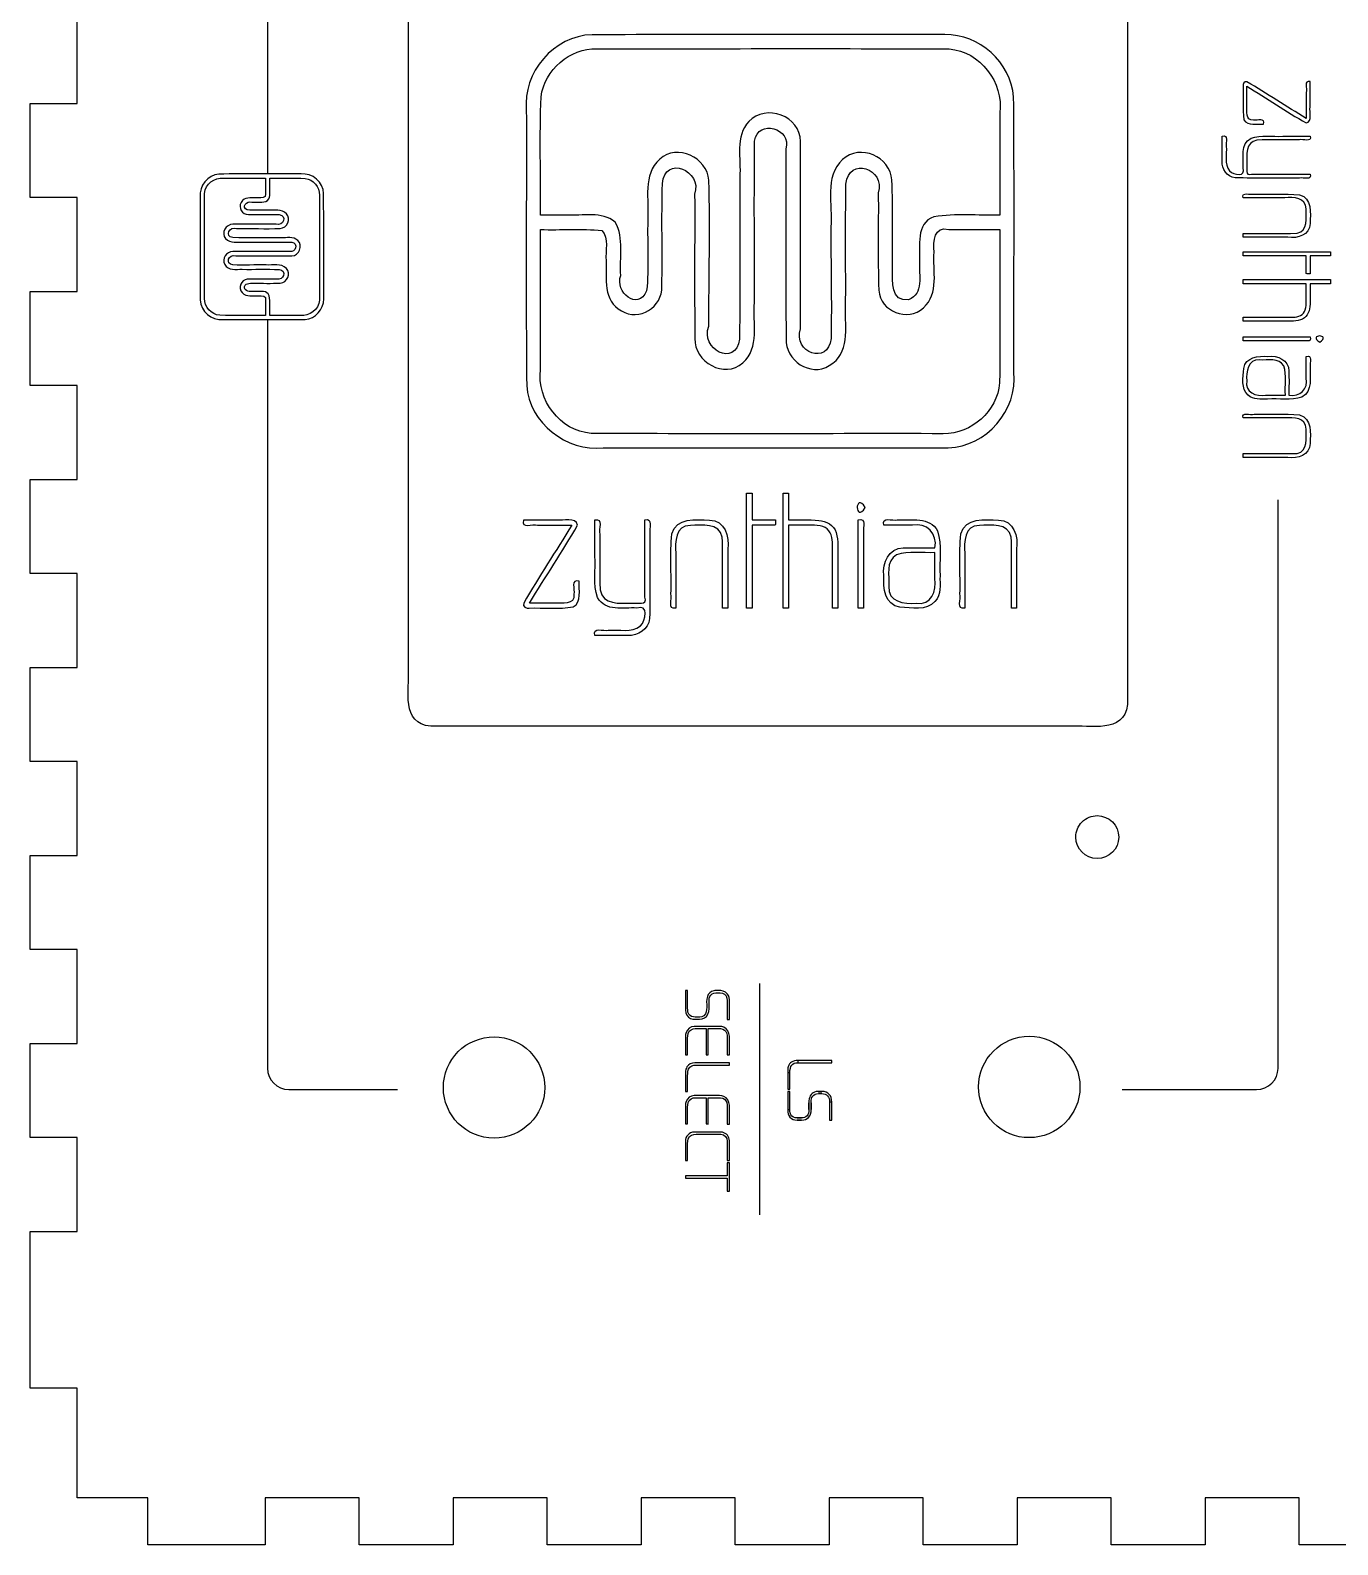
# Model space of a CAD drawing. Extents: x 0 to 215, y 0 to 166.
# Drawn here: x 59.8 to 143.3, y 0 to 96.7 of the extents above; entities that cross this region are included whole.
import ezdxf

# ---------------------------------------------------------------- set-up
doc = ezdxf.new("R2010")
doc.units = 0
doc.layers.add('Imprimir', color=7, linetype='CONTINUOUS')

msp = doc.modelspace()

# ---------------------------------------------------------------- linework, layer by layer
at = {"layer": 'Imprimir', "color": 7}
for points in [[(74.945488, 135.377714), (74.945488, 87.544951)], [(74.945404, 78.248393), (74.945404, 30.476233)], [(139.921223, 73.423064), (139.921223, 73.423064)], [(139.45248, 30.454178), (139.45248, 66.752734)], [(117.553049, 63.378756), (117.553049, 63.378756)], [(106.352924, 35.863269), (106.352924, 21.095999)], [(76.315226, 29.106462), (83.248054, 29.106462)], [(129.497861, 29.106053), (138.082599, 29.106053)]]:
    msp.add_lwpolyline(points, dxfattribs=at)
at = {"layer": 'Imprimir', "color": 5}
msp.add_lwpolyline([(148.309076, 0.049864), (140.809037, 0.049864), (140.809037, 3.049872), (134.809041, 3.049872), (134.809041, 0.049864), (128.809013, 0.049864), (128.809013, 3.049872), (122.809017, 3.049872), (122.809017, 0.049864), (122.809017, 0.049864), (116.808992, 0.049864), (116.808992, 3.049872), (110.808965, 3.049872), (110.808965, 0.049864), (104.808965, 0.049864), (104.808965, 3.049872), (98.808944, 3.049872), (98.808944, 0.049864), (92.808944, 0.049864), (92.808944, 3.049872), (86.808914, 3.049872), (86.808914, 0.049864), (80.808892, 0.049864), (80.808892, 3.049872), (74.808893, 3.049872), (74.808893, 0.049864), (67.308854, 0.049864), (67.308854, 3.049872), (62.808869, 3.049872), (62.808869, 10.049889), (59.808841, 10.049889), (59.808841, 20.049914), (62.808869, 20.049914), (62.808869, 26.049931), (59.808841, 26.049931), (59.808841, 32.049941), (62.808869, 32.049941), (62.808869, 38.049957), (59.808841, 38.049957), (59.808841, 44.049974), (62.808869, 44.049974), (62.808869, 50.04999), (59.808841, 50.04999), (59.808841, 56.050001), (62.808869, 56.050001), (62.808869, 62.050017), (59.808841, 62.050017), (59.808841, 68.050033), (62.808869, 68.050033), (62.808869, 74.050049), (59.808841, 74.050049), (59.808841, 80.050065), (62.808869, 80.050065), (62.808869, 86.050076), (59.808841, 86.050076), (59.808841, 92.050092), (62.808869, 92.050092), (62.808869, 98.050108)], dxfattribs=at)
at = {"layer": 'Imprimir', "color": 7}
for points in [[(118.176421, 96.440262), (118.176421, 96.440273)], [(95.984613, 95.541683), (95.985211, 95.541904)], [(135.889955, 88.360494), (135.889955, 88.360516)], [(78.267306, 86.19651), (78.267391, 86.196487)], [(137.22306, 83.748582), (137.22306, 83.748576)], [(141.25461, 82.319073), (141.25461, 82.319059)], [(70.927936, 79.596735), (70.927767, 79.596737)], [(78.535699, 79.568826), (78.535699, 79.568826)], [(137.223116, 78.40294), (137.22306, 78.402937)], [(137.22306, 77.149052), (137.22306, 77.149052)], [(142.114177, 76.808636), (142.114177, 76.808636)], [(118.083059, 70.96748), (118.082969, 70.966879)], [(137.22306, 69.697017), (137.22306, 69.697017)], [(113.109124, 66.257245), (113.109124, 66.257245)], [(105.876069, 65.128973), (105.876103, 65.128973)], [(103.999728, 59.83713), (103.999713, 59.83713)], [(111.01631, 59.837207), (111.01643, 59.83713)], [(112.66229, 59.83713), (112.66229, 59.83713)], [(122.443851, 59.83713), (122.443876, 59.83713)], [(97.946086, 58.087285), (97.946048, 58.087285)], [(103.439736, 35.408933), (103.439482, 35.409074)], [(101.638334, 32.624015), (101.639068, 32.624636)], [(108.809446, 30.812617), (110.965259, 30.812617), (110.965259, 30.953217), (108.809446, 30.953217)], [(101.662495, 30.403914), (101.662495, 30.402559)], [(108.153333, 30.160447), (108.153333, 29.121668), (108.293936, 29.121668), (108.293936, 30.164341)], [(108.188498, 30.550977), (108.188498, 30.550977)], [(101.638334, 28.211104), (101.639068, 28.211725)], [(108.293879, 27.832909), (108.293879, 28.977145), (108.153304, 28.977145), (108.153304, 27.832909)], [(109.508485, 28.258599), (109.508485, 27.829014)], [(109.656905, 27.829014), (109.656905, 28.262494)], [(109.965431, 28.969187), (109.965459, 28.969328)], [(110.324728, 28.98104), (110.090399, 28.98104)], [(110.113823, 28.840471), (110.328623, 28.840471)], [(110.824628, 28.293736), (110.824628, 27.141707), (110.965203, 27.141707), (110.965203, 28.289841)], [(109.028114, 27.290097), (108.750825, 27.290097)], [(108.762538, 27.149497), (109.043749, 27.149497)], [(101.774481, 26.19996), (101.775751, 26.200524)], [(104.298651, 23.595766), (104.298651, 23.595766)]]:
    msp.add_lwpolyline(points, close=True, dxfattribs=at)
at = {"layer": 'Imprimir', "color": 5}
for points in [[(127.912647, 43.84683), (127.912647, 43.84683)], [(89.412761, 25.997418), (89.412761, 25.997418)], [(123.572544, 26.031962), (123.572544, 26.031962)]]:
    msp.add_lwpolyline(points, close=True, dxfattribs=at)
for points in [[(83.940972, 55.938703), (83.940972, 74.228098), (83.940972, 92.517486), (83.940972, 110.80688)], [(129.834643, 110.80688), (129.834643, 91.761449), (129.834643, 72.716019), (129.834643, 53.670593)], [(85.380172, 52.291884), (83.441938, 52.442616), (84.033086, 54.617776), (83.940972, 55.938703)], [(129.834643, 53.670593), (129.610581, 51.781102), (127.447681, 52.396608), (126.127355, 52.291884)], [(126.127355, 52.291884), (112.544962, 52.291884), (98.962568, 52.291884), (85.380172, 52.291884)], [(126.944355, 46.184353), (127.201162, 46.441145), (127.549468, 46.585408), (127.912647, 46.585407)], [(127.912647, 46.585407), (128.668919, 46.585394), (129.281992, 45.972345), (129.281992, 45.216116)], [(126.543274, 45.216116), (126.543274, 45.579275), (126.687547, 45.927561), (126.944355, 46.184353)], [(127.912647, 43.84683), (127.156367, 43.846828), (126.543278, 44.459878), (126.543274, 45.216116)], [(129.281992, 45.216116), (129.281989, 44.459889), (128.668917, 43.846844), (127.912647, 43.84683)], [(87.124542, 31.521334), (87.731415, 32.128173), (88.554513, 32.469091), (89.412761, 32.469089)], [(89.412761, 32.469089), (90.271009, 32.469091), (91.094106, 32.128172), (91.700978, 31.521333)], [(120.336522, 29.267814), (120.336531, 31.054912), (121.785345, 32.503636), (123.572544, 32.503633)], [(123.572544, 32.503633), (125.35973, 32.503619), (126.808526, 31.0549), (126.808535, 29.267814)], [(86.176736, 29.233242), (86.176733, 30.091442), (86.517669, 30.914494), (87.124542, 31.521334)], [(91.700978, 31.521333), (92.30785, 30.914493), (92.648786, 30.091442), (92.648783, 29.233242)], [(89.412761, 25.997418), (87.625559, 25.997413), (86.176742, 27.446141), (86.176736, 29.233242)], [(92.648783, 29.233242), (92.648777, 27.446142), (91.199962, 25.997415), (89.412761, 25.997418)], [(121.284325, 26.97972), (120.677452, 27.586561), (120.336517, 28.409614), (120.336522, 29.267814)], [(126.808535, 29.267814), (126.808544, 27.480715), (125.359743, 26.031976), (123.572544, 26.031962)], [(123.572544, 26.031962), (122.714295, 26.03196), (121.891197, 26.37288), (121.284325, 26.97972)]]:
    msp.add_open_spline(points, degree=3, dxfattribs=at)
at = {"layer": 'Imprimir', "color": 7}
for points in [[(95.664384, 96.430762), (93.221093, 96.374106), (91.224935, 94.019902), (91.470503, 91.606845)], [(118.176421, 96.440273), (110.672445, 96.440273), (103.168255, 96.449784), (95.664384, 96.430762)], [(122.574973, 92.470784), (122.388881, 94.673291), (120.38825, 96.481382), (118.176421, 96.440262)], [(92.409828, 92.474729), (92.644118, 94.197482), (94.244589, 95.574187), (95.984613, 95.541683)], [(95.985211, 95.541904), (103.474266, 95.529627), (110.964859, 95.566429), (118.452931, 95.522995)], [(118.452931, 95.522995), (120.449718, 95.374376), (121.93907, 93.387975), (121.699421, 91.434379)], [(137.222072, 93.150172), (137.246343, 92.437758), (137.166898, 91.714736), (137.275271, 91.010623)], [(137.466843, 93.421514), (137.299909, 93.4887), (137.193737, 93.286099), (137.222128, 93.150228)], [(137.465658, 91.936227), (137.465658, 92.337217), (137.465658, 92.738204), (137.465658, 93.139193)], [(137.465658, 93.139193), (138.732133, 92.36843), (139.965814, 91.529497), (141.251646, 90.79899)], [(141.257573, 91.083035), (139.990198, 91.855613), (138.748079, 92.67531), (137.466843, 93.421514)], [(141.501413, 93.43748), (141.078418, 93.547386), (141.32065, 92.992082), (141.257573, 92.74207)], [(141.501413, 91.826109), (141.501413, 92.363229), (141.501413, 92.900352), (141.501413, 93.43748)], [(92.368076, 84.924684), (92.393448, 87.440842), (92.31586, 89.961995), (92.409828, 92.474729)], [(108.963525, 89.618017), (108.981502, 91.251567), (106.758991, 92.03919), (105.667133, 90.903076)], [(122.597805, 74.898071), (122.58279, 80.755387), (122.627929, 86.614681), (122.574973, 92.470784)], [(137.891672, 90.982056), (137.347633, 90.916626), (137.480108, 91.58188), (137.465658, 91.936227)], [(141.257573, 92.74207), (141.257573, 92.189058), (141.257573, 91.636047), (141.257573, 91.083035)], [(91.470503, 91.606845), (91.485517, 85.749529), (91.440378, 79.890328), (91.493334, 74.034132)], [(105.667133, 90.903076), (104.780111, 89.928055), (105.192551, 88.531317), (105.096541, 87.337845)], [(106.037487, 89.64257), (106.250192, 91.091476), (108.427596, 90.464785), (108.041951, 89.140322)], [(121.699421, 91.434379), (121.699421, 89.26446), (121.699421, 87.094561), (121.699421, 84.924641)], [(137.275271, 91.010623), (137.52865, 90.567833), (138.10289, 90.766438), (138.523768, 90.720662)], [(138.523768, 90.720662), (138.653986, 91.148717), (138.138676, 90.931233), (137.891672, 90.982056)], [(141.251646, 90.79899), (141.680737, 90.908613), (141.437038, 91.486475), (141.501413, 91.826109)], [(135.889955, 89.954818), (136.319271, 90.08381), (136.088526, 89.552736), (136.145197, 89.309085)], [(135.889955, 88.360516), (135.889955, 88.891949), (135.889955, 89.423385), (135.889955, 89.954818)], [(137.732443, 89.825351), (138.37515, 90.062113), (139.084008, 89.912544), (139.758042, 89.954818)], [(139.758042, 89.954818), (140.341847, 89.954818), (140.925652, 89.954818), (141.509456, 89.954818)], [(141.509456, 89.954818), (141.612834, 89.542706), (141.055756, 89.79109), (140.814061, 89.724073)], [(103.123599, 87.143267), (103.014735, 88.603702), (101.107415, 89.508232), (99.984343, 88.497016)], [(106.026396, 79.343), (106.03379, 82.77614), (106.011184, 86.210104), (106.037487, 89.64257)], [(108.041951, 89.140322), (108.049345, 85.102233), (108.027473, 81.063681), (108.053042, 77.026077)], [(108.973036, 77.651174), (108.966686, 81.640038), (108.98647, 85.629534), (108.963525, 89.618017)], [(114.799375, 87.160084), (114.710693, 88.648688), (112.766097, 89.508224), (111.660122, 88.468009)], [(136.145197, 89.309085), (136.198593, 88.787773), (135.997933, 88.178966), (136.350824, 87.743325)], [(137.222947, 87.926464), (137.265139, 88.58142), (137.027339, 89.443143), (137.732443, 89.825351)], [(138.107095, 89.705785), (137.358752, 89.572675), (137.459449, 88.743007), (137.461961, 88.173183)], [(140.814061, 89.724073), (139.912022, 89.712671), (139.007441, 89.747385), (138.107095, 89.705785)], [(99.984343, 88.497016), (98.876894, 87.490174), (99.314576, 85.892427), (99.223906, 84.568635)], [(100.15669, 86.926658), (100.317571, 88.774432), (102.724337, 87.771553), (102.215978, 86.259434)], [(111.660122, 88.468009), (110.459187, 87.363733), (111.038767, 85.578604), (110.908437, 84.151149)], [(111.875643, 86.899356), (112.042832, 88.685989), (114.408238, 87.889485), (113.93492, 86.340974)], [(136.70902, 87.301097), (136.189449, 87.361227), (135.862156, 87.859984), (135.889955, 88.360494)], [(137.461961, 88.173183), (137.499638, 87.896817), (137.308122, 87.391269), (137.759988, 87.529076)], [(71.84386, 87.538036), (71.129782, 87.484185), (70.58117, 86.78181), (70.658358, 86.078146)], [(70.933412, 86.306924), (70.977664, 86.903251), (71.570726, 87.348233), (72.15422, 87.276586)], [(77.092158, 87.544866), (75.342801, 87.540379), (73.592879, 87.553869), (71.84386, 87.538036)], [(72.15422, 87.276586), (73.042345, 87.276586), (73.930476, 87.276586), (74.818601, 87.276586)], [(74.818601, 87.276586), (74.808159, 86.886213), (74.840332, 86.490763), (74.800821, 86.103831)], [(75.096421, 87.276608), (75.847894, 87.269045), (76.600863, 87.292187), (77.351326, 87.264162)], [(75.096421, 86.781683), (75.096421, 86.946656), (75.096421, 87.111632), (75.096421, 87.276608)], [(78.532877, 86.292307), (78.515944, 87.022027), (77.812844, 87.618201), (77.092158, 87.544866)], [(77.351326, 87.264162), (77.865845, 87.194191), (78.277014, 86.716194), (78.267306, 86.19651)], [(103.12676, 77.833458), (103.110391, 80.935938), (103.223481, 84.044379), (103.123599, 87.143267)], [(105.096541, 87.337845), (105.082063, 83.894417), (105.125715, 80.449102), (105.074359, 77.006999)], [(114.843667, 81.479019), (114.819142, 83.372239), (114.895988, 85.270544), (114.799375, 87.160084)], [(136.350824, 87.743325), (136.621108, 87.470808), (137.435686, 87.327329), (137.222947, 87.926464)], [(140.825886, 87.28247), (139.453891, 87.294408), (138.079466, 87.258283), (136.70902, 87.301097)], [(137.759988, 87.529076), (139.009811, 87.529076), (140.259635, 87.529076), (141.509456, 87.529076)], [(141.509456, 87.529076), (141.620991, 87.107467), (141.076556, 87.341849), (140.825886, 87.28247)], [(70.658358, 86.078146), (70.658358, 83.885734), (70.655536, 81.693259), (70.66118, 79.500878)], [(70.927767, 79.596737), (70.931436, 81.833411), (70.920429, 84.07055), (70.933412, 86.306924)], [(74.226104, 86.022892), (73.891021, 86.01849), (73.458093, 86.086167), (73.269845, 85.7318)], [(74.800821, 86.103831), (74.656803, 85.958791), (74.414939, 86.047358), (74.226104, 86.022892)], [(74.958132, 85.850821), (75.182188, 86.104353), (75.068424, 86.472091), (75.096421, 86.781683)], [(78.267391, 86.196487), (78.263722, 83.959803), (78.274728, 81.722644), (78.261746, 79.486247)], [(78.535699, 79.568826), (78.535699, 81.809981), (78.538522, 84.051195), (78.532877, 86.292307)], [(100.123077, 80.366115), (100.161869, 82.552284), (100.095899, 84.741934), (100.15669, 86.926658)], [(102.215978, 86.259434), (102.223372, 83.186734), (102.201613, 80.113441), (102.22707, 77.041201)], [(111.852275, 79.01661), (111.867402, 81.643989), (111.821832, 84.27351), (111.875643, 86.899356)], [(113.93492, 86.340974), (113.959219, 84.269166), (113.884817, 82.192344), (113.975089, 80.123929)], [(137.22306, 86.028288), (137.119823, 86.440116), (137.676986, 86.191579), (137.918455, 86.258695)], [(137.918455, 86.258695), (138.887045, 86.237218), (139.862605, 86.304584), (140.826253, 86.219319)], [(141.242756, 85.315525), (141.235419, 86.065875), (140.438367, 86.057067), (139.892972, 86.028288)], [(140.826253, 86.219319), (141.642468, 85.996332), (141.516935, 85.043714), (141.494104, 84.386156)], [(73.269845, 85.7318), (73.057726, 85.397245), (73.347625, 84.945317), (73.734953, 84.960673)], [(73.651412, 85.251192), (73.252149, 85.420325), (73.628834, 85.859723), (73.94549, 85.744954)], [(74.990079, 85.22901), (74.544309, 85.240891), (74.093713, 85.203497), (73.651412, 85.251192)], [(73.94549, 85.744954), (74.281984, 85.768943), (74.653727, 85.674952), (74.958132, 85.850821)], [(76.163334, 85.001897), (75.862626, 85.332653), (75.385445, 85.20193), (74.990079, 85.22901)], [(97.141984, 84.461662), (96.293085, 85.211868), (95.061803, 84.830958), (94.025201, 84.924684)], [(139.892972, 86.028288), (139.002982, 86.028288), (138.113022, 86.028288), (137.22306, 86.028288)], [(140.668491, 83.762885), (141.385871, 83.907134), (141.25413, 84.761954), (141.242756, 85.315525)], [(72.74192, 84.332319), (72.29344, 84.343552), (71.96674, 83.768826), (72.275463, 83.417022)], [(72.731703, 83.482091), (72.177532, 83.548653), (72.541373, 84.246188), (72.978535, 84.063762)], [(75.49506, 84.335593), (74.577358, 84.333335), (73.659486, 84.339883), (72.74192, 84.332319)], [(73.734953, 84.960673), (74.387874, 84.949073), (75.041839, 84.968773), (75.694337, 84.950626)], [(75.694337, 84.950626), (76.246194, 84.902572), (75.946672, 84.183766), (75.49506, 84.335593)], [(75.759022, 84.064327), (76.195197, 84.096841), (76.46534, 84.666482), (76.163334, 85.001897)], [(94.025201, 84.924684), (93.472841, 84.924684), (92.92047, 84.924684), (92.368076, 84.924684)], [(97.496449, 81.071069), (97.416115, 82.197757), (97.730835, 83.442447), (97.141984, 84.461662)], [(99.223906, 84.568635), (99.184161, 83.076086), (99.309208, 81.567365), (99.149702, 80.086427)], [(110.908437, 84.151149), (110.905276, 81.78282), (110.969532, 79.412396), (110.922915, 77.045274)], [(117.487714, 84.816889), (116.296082, 84.384753), (116.622102, 82.930956), (116.571133, 81.921261)], [(117.501862, 82.562484), (117.431992, 83.243796), (117.492351, 84.246196), (118.448695, 83.994846)], [(121.699421, 84.924641), (120.296449, 84.881196), (118.876047, 85.02728), (117.487714, 84.816889)], [(141.494104, 84.386156), (141.494104, 83.631508), (140.69914, 83.421134), (140.083388, 83.501638)], [(72.275463, 83.417022), (72.571458, 83.093081), (73.041188, 83.225884), (73.429388, 83.197602)], [(75.817132, 83.475487), (74.788714, 83.479805), (73.759729, 83.466794), (72.731703, 83.482091)], [(72.978535, 84.063762), (73.905133, 84.068645), (74.833503, 84.034896), (75.759022, 84.064327)], [(73.429388, 83.197602), (74.454732, 83.195345), (75.480328, 83.202118), (76.505472, 83.194216)], [(76.881928, 83.305081), (76.590731, 83.569995), (76.173578, 83.446816), (75.817132, 83.475487)], [(76.505472, 83.194216), (76.938206, 83.130687), (76.751033, 82.480377), (76.355471, 82.59556)], [(76.498134, 82.320566), (76.986011, 82.315204), (77.221249, 82.978973), (76.881928, 83.305081)], [(92.368768, 83.994443), (93.675838, 83.959456), (94.999897, 84.067061), (96.295461, 83.934933)], [(92.368768, 75.073378), (92.368768, 78.047072), (92.368768, 81.020774), (92.368768, 83.994443)], [(96.295461, 83.934933), (96.781092, 83.452731), (96.484544, 82.642903), (96.566462, 82.010629)], [(118.448695, 83.994846), (119.532301, 83.994846), (120.615927, 83.994846), (121.699553, 83.994846)], [(121.699553, 83.994846), (121.687277, 80.734838), (121.724079, 77.47323), (121.680842, 74.214161)], [(137.22306, 83.748576), (138.371368, 83.757579), (139.521116, 83.730232), (140.668491, 83.762885)], [(137.22306, 83.501638), (137.22306, 83.583953), (137.22306, 83.666266), (137.22306, 83.748582)], [(140.083388, 83.501638), (139.129925, 83.501638), (138.176494, 83.501638), (137.22306, 83.501638)], [(72.737404, 82.592286), (72.326573, 82.606849), (72.00072, 82.130932), (72.225764, 81.768553)], [(72.743133, 81.735192), (72.221079, 81.788091), (72.477901, 82.469542), (72.924094, 82.317546)], [(76.355471, 82.59556), (75.14945, 82.593302), (73.943289, 82.599906), (72.737404, 82.592286)], [(72.924094, 82.317546), (74.115416, 82.319522), (75.30693, 82.313538), (76.498134, 82.320566)], [(116.814137, 79.0066), (117.837235, 79.909245), (117.410131, 81.365503), (117.501862, 82.562484)], [(137.222975, 82.319059), (137.222975, 82.407225), (137.222975, 82.495391), (137.222975, 82.583557)], [(137.222975, 82.583557), (139.085334, 82.583557), (140.947721, 82.583557), (142.810083, 82.583557)], [(141.25461, 82.319059), (139.910724, 82.319059), (138.566864, 82.319059), (137.222975, 82.319059)], [(141.25461, 81.189521), (141.25461, 81.566039), (141.25461, 81.942554), (141.25461, 82.319073)], [(142.810083, 82.319059), (142.376559, 82.319059), (141.943009, 82.319059), (141.509485, 82.319059)], [(141.509485, 82.319059), (141.509485, 81.937785), (141.509485, 81.556514), (141.509485, 81.17524)], [(142.810083, 82.583557), (142.810083, 82.495391), (142.810083, 82.407225), (142.810083, 82.319059)], [(72.225764, 81.768553), (72.450638, 81.368419), (72.948873, 81.471257), (73.331905, 81.457604)], [(74.865394, 81.73951), (74.15806, 81.740356), (73.450103, 81.72125), (72.743133, 81.735192)], [(73.331905, 81.457604), (74.116602, 81.453116), (74.901941, 81.466691), (75.686181, 81.450633)], [(76.154669, 81.515008), (75.824865, 81.873681), (75.291719, 81.700586), (74.865394, 81.73951)], [(75.686181, 81.450633), (76.219778, 81.400696), (75.981893, 80.694246), (75.519415, 80.8356)], [(75.764046, 80.577437), (76.20863, 80.603938), (76.46534, 81.1847), (76.154669, 81.515008)], [(96.566462, 82.010629), (96.581251, 80.888689), (96.354604, 79.439116), (97.541128, 78.808829)], [(115.868512, 79.517569), (114.72902, 79.355494), (114.822842, 80.7102), (114.843667, 81.479019)], [(116.571133, 81.921261), (116.499465, 81.100477), (116.86912, 79.882039), (115.868512, 79.517569)], [(73.662619, 80.823634), (73.255564, 80.800068), (73.051602, 80.268565), (73.328914, 79.975717)], [(73.481514, 80.25812), (73.433113, 80.59844), (73.83771, 80.570415), (74.067326, 80.564201)], [(74.199406, 80.04827), (73.954267, 80.069691), (73.590367, 79.959275), (73.481514, 80.25812)], [(75.519415, 80.8356), (74.900643, 80.828347), (74.280375, 80.850558), (73.662619, 80.823634)], [(74.067326, 80.564201), (74.632758, 80.571539), (75.199714, 80.548594), (75.764046, 80.577437)], [(99.149702, 80.086427), (98.583394, 78.749597), (97.112167, 80.010848), (97.496449, 81.071069)], [(97.541128, 78.808829), (98.661299, 78.0986), (100.17449, 79.069261), (100.123077, 80.366115)], [(137.22306, 80.537647), (137.22306, 80.625813), (137.22306, 80.713979), (137.22306, 80.802145)], [(137.22306, 80.802145), (139.085447, 80.802145), (140.947806, 80.802145), (142.810196, 80.802145)], [(141.254723, 80.537647), (139.910837, 80.537647), (138.566948, 80.537647), (137.22306, 80.537647)], [(141.509485, 81.17524), (141.429277, 81.184751), (141.311026, 81.15619), (141.25461, 81.189521)], [(141.254723, 79.985445), (141.254723, 80.169513), (141.254723, 80.353578), (141.254723, 80.537647)], [(141.509598, 80.537647), (141.501695, 80.049007), (141.529918, 79.558637), (141.484762, 79.071604)], [(142.810196, 80.537647), (142.376672, 80.537647), (141.943122, 80.537647), (141.509598, 80.537647)], [(142.810196, 80.802145), (142.810196, 80.713979), (142.810196, 80.625813), (142.810196, 80.537647)], [(70.66118, 79.500878), (70.678113, 78.771164), (71.381185, 78.174989), (72.101868, 78.248325)], [(71.897596, 78.522216), (71.359398, 78.567515), (70.917748, 79.056288), (70.927936, 79.596735)], [(73.328914, 79.975717), (73.598498, 79.670149), (74.033431, 79.797711), (74.390922, 79.770315)], [(75.064219, 79.774518), (74.935159, 80.13042), (74.50096, 80.03305), (74.199406, 80.04827)], [(74.390922, 79.770315), (74.594404, 79.7912), (74.893785, 79.773166), (74.818714, 79.487532)], [(74.818714, 79.487532), (74.818714, 79.163899), (74.818714, 78.840263), (74.818714, 78.516628)], [(75.096421, 78.516645), (75.083439, 78.935657), (75.12707, 79.359877), (75.064219, 79.774518)], [(78.261746, 79.486247), (78.217353, 78.889881), (77.624093, 78.445073), (77.040621, 78.516645)], [(77.350168, 78.255155), (78.007972, 78.31073), (78.547976, 78.908242), (78.535699, 79.568826)], [(105.291726, 75.479361), (106.37636, 76.470432), (105.931699, 78.043223), (106.026396, 79.343)], [(113.975089, 80.123929), (114.053942, 78.76101), (115.833601, 78.078094), (116.814137, 79.0066)], [(141.187102, 78.875742), (141.295984, 79.23549), (141.241317, 79.615282), (141.254723, 79.985445)], [(74.818714, 78.516628), (73.845076, 78.520269), (72.870952, 78.50929), (71.897596, 78.522216)], [(77.040621, 78.516645), (76.392555, 78.516645), (75.744488, 78.516645), (75.096421, 78.516645)], [(110.811132, 75.312954), (112.150883, 76.065886), (111.806558, 77.734127), (111.852275, 79.01661)], [(137.22306, 78.402937), (138.289665, 78.404913), (139.356411, 78.398732), (140.422929, 78.406155)], [(137.223144, 78.148065), (137.223144, 78.233014), (137.223201, 78.318039), (137.223116, 78.40294)], [(140.422929, 78.406155), (140.736139, 78.407566), (141.091598, 78.549543), (141.187102, 78.875742)], [(141.484762, 79.071604), (141.450585, 78.714251), (141.260819, 78.3346), (140.89249, 78.228132)], [(72.101868, 78.248325), (73.851228, 78.252812), (75.601175, 78.239322), (77.350168, 78.255155)], [(105.074359, 77.006999), (104.851494, 75.151472), (102.515966, 76.369721), (103.12676, 77.833458)], [(110.922915, 77.045274), (110.745812, 75.297279), (108.464102, 76.157205), (108.973036, 77.651174)], [(139.651983, 78.148065), (138.842369, 78.148065), (138.032755, 78.148065), (137.223144, 78.148065)], [(140.89249, 78.228132), (140.49117, 78.102472), (140.065608, 78.16223), (139.651983, 78.148065)], [(142.114177, 76.808636), (141.296322, 77.332477), (142.913969, 77.336928), (142.114177, 76.808636)], [(102.22707, 77.041201), (102.189438, 75.539548), (104.113804, 74.445682), (105.291726, 75.479361)], [(108.053042, 77.026077), (108.004311, 75.650495), (109.59778, 74.559449), (110.811132, 75.312954)], [(137.22306, 77.149052), (138.651897, 77.149052), (140.080763, 77.149052), (141.509598, 77.149052)], [(137.22306, 76.892456), (137.22306, 76.977989), (137.22306, 77.063519), (137.22306, 77.149052)], [(140.907025, 76.892456), (139.67902, 76.892456), (138.45104, 76.892456), (137.22306, 76.892456)], [(141.509598, 77.149052), (141.639758, 76.732481), (141.143527, 76.942344), (140.907025, 76.892456)], [(137.260116, 75.12362), (137.386636, 75.875186), (138.193963, 75.943817), (138.806837, 75.901145)], [(138.276429, 75.670739), (137.527549, 75.733318), (137.4045, 74.908411), (137.461904, 74.342595)], [(139.8157, 75.28844), (139.501248, 75.842479), (138.799387, 75.626726), (138.276429, 75.670739)], [(138.806837, 75.901145), (139.416694, 75.996242), (140.143924, 75.661261), (140.147085, 74.966569)], [(141.254779, 75.901145), (141.68387, 76.030044), (141.452814, 75.498783), (141.509654, 75.255412)], [(141.254779, 74.519021), (141.254779, 74.979729), (141.254779, 75.440437), (141.254779, 75.901145)], [(95.615452, 70.985788), (93.618792, 71.133951), (92.128865, 73.119692), (92.368768, 75.073378)], [(118.403906, 70.074249), (120.847191, 70.130905), (122.843341, 72.485025), (122.597805, 74.898071)], [(137.544257, 73.423064), (137.074498, 73.851921), (137.233417, 74.560632), (137.260116, 75.12362)], [(139.921223, 73.423064), (139.882135, 74.043758), (140.016783, 74.691794), (139.8157, 75.28844)], [(140.147085, 74.966569), (140.157527, 74.452244), (140.149907, 73.937541), (140.151883, 73.423064)], [(140.151883, 73.423064), (140.824249, 73.285777), (141.403172, 73.832975), (141.254779, 74.519021)], [(141.509654, 75.255412), (141.474969, 74.582902), (141.68672, 73.676517), (140.973037, 73.29112)], [(91.493334, 74.034132), (91.673632, 71.643199), (94.025379, 69.806293), (96.381429, 70.064738)], [(121.680842, 74.214161), (121.52917, 72.412122), (119.892634, 70.93337), (118.083059, 70.96748)], [(137.461904, 74.342595), (137.315064, 73.60455), (138.063348, 73.327732), (138.657683, 73.423064)], [(138.784542, 73.17612), (138.363466, 73.194182), (137.876122, 73.091086), (137.544483, 73.423064)], [(138.657683, 73.423064), (139.078871, 73.423064), (139.500034, 73.423064), (139.921223, 73.423064)], [(140.973037, 73.29112), (140.269598, 73.077102), (139.51296, 73.215972), (138.784542, 73.17612)], [(137.22306, 71.976388), (137.119823, 72.388215), (137.676986, 72.139678), (137.918455, 72.206794)], [(139.892972, 71.976388), (139.002982, 71.976388), (138.113022, 71.976388), (137.22306, 71.976388)], [(137.918455, 72.206794), (138.887045, 72.185317), (139.862605, 72.252683), (140.826253, 72.167418)], [(141.242756, 71.263706), (141.235419, 72.014104), (140.438338, 72.005118), (139.892972, 71.976388)], [(140.826253, 72.167418), (141.642327, 71.944488), (141.516992, 70.992075), (141.494104, 70.334596)], [(118.082969, 70.966879), (110.593993, 70.979127), (103.103449, 70.942354), (95.615452, 70.985788)], [(140.668491, 69.711297), (141.385956, 69.855259), (141.254102, 70.7102), (141.242756, 71.263706)], [(96.381429, 70.064738), (103.722235, 70.064738), (111.063219, 70.055227), (118.403906, 70.074249)], [(137.22306, 69.697017), (138.371368, 69.705992), (139.521116, 69.678701), (140.668491, 69.711297)], [(137.22306, 69.450072), (137.22306, 69.532388), (137.22306, 69.614701), (137.22306, 69.697017)], [(141.494104, 70.334596), (141.494104, 69.579943), (140.69914, 69.369569), (140.083388, 69.450072)], [(140.083388, 69.450072), (139.129925, 69.450072), (138.176494, 69.450072), (137.22306, 69.450072)], [(105.528919, 59.837019), (105.528919, 62.281564), (105.528919, 64.726148), (105.528919, 67.170693)], [(105.528919, 67.170693), (105.644647, 67.170693), (105.760375, 67.170693), (105.876103, 67.170693)], [(105.876103, 67.170693), (105.876103, 66.601651), (105.876103, 66.032569), (105.876103, 65.463521)], [(107.867102, 59.83713), (107.867102, 62.281714), (107.867102, 64.726259), (107.867102, 67.170843)], [(107.867102, 67.170843), (107.98283, 67.170843), (108.098557, 67.170843), (108.214285, 67.170843)], [(108.214285, 67.170843), (108.214285, 66.601795), (108.214285, 66.032714), (108.214285, 65.463671)], [(113.109124, 66.257245), (112.421527, 65.183726), (112.415683, 67.307056), (113.109124, 66.257245)], [(91.281997, 65.452927), (91.137735, 64.8977), (91.866621, 65.215655), (92.19479, 65.132864)], [(93.397086, 65.452927), (92.692061, 65.452927), (91.987027, 65.452927), (91.281997, 65.452927)], [(94.372454, 65.132864), (93.358362, 63.469296), (92.282418, 61.838883), (91.302955, 60.157125)], [(91.673523, 60.155567), (92.685233, 61.817949), (93.786427, 63.437285), (94.745293, 65.125081)], [(92.19479, 65.132864), (92.920677, 65.132864), (93.646568, 65.132864), (94.372454, 65.132864)], [(94.745293, 65.125081), (94.601402, 65.688313), (93.842897, 65.368429), (93.397086, 65.452927)], [(95.853354, 65.463488), (96.394297, 65.59918), (96.068265, 64.867955), (96.15623, 64.550704)], [(95.853354, 63.164564), (95.853354, 63.930872), (95.853354, 64.69718), (95.853354, 65.463488)], [(99.037414, 65.463488), (99.590823, 65.609886), (99.283168, 64.895255), (99.361113, 64.566228)], [(99.037414, 60.541909), (99.037414, 62.182435), (99.037414, 63.822961), (99.037414, 65.463488)], [(100.756618, 64.566705), (101.049313, 65.638078), (102.299727, 65.473301), (103.162844, 65.443335)], [(101.942947, 65.113415), (100.95803, 65.103771), (100.969594, 64.057566), (101.007368, 63.341677)], [(103.980954, 64.359627), (103.791612, 65.301267), (102.669566, 65.128341), (101.942947, 65.113415)], [(103.162844, 65.443335), (104.153403, 65.443335), (104.429543, 64.39986), (104.32387, 63.591617)], [(107.358729, 65.128973), (106.864511, 65.128973), (106.370292, 65.128973), (105.876069, 65.128973)], [(105.876103, 65.463521), (106.376566, 65.463521), (106.877025, 65.463521), (107.377489, 65.463521)], [(105.876103, 65.128973), (105.876103, 63.364978), (105.876103, 61.601018), (105.876103, 59.837019)], [(107.377489, 65.463521), (107.364999, 65.358244), (107.402517, 65.203025), (107.358729, 65.128973)], [(108.214285, 65.463671), (108.855679, 65.453303), (109.499333, 65.490339), (110.138619, 65.431072)], [(108.939111, 65.129122), (108.697499, 65.129122), (108.455892, 65.129122), (108.214285, 65.129122)], [(108.214285, 65.129122), (108.214285, 63.365123), (108.214285, 61.601129), (108.214285, 59.83713)], [(110.395706, 65.040361), (109.923497, 65.183282), (109.424982, 65.111525), (108.939111, 65.129122)], [(110.138619, 65.431072), (110.607679, 65.386223), (111.106016, 65.137122), (111.245764, 64.653653)], [(111.01209, 64.037302), (111.010161, 64.448421), (110.823877, 64.915003), (110.395706, 65.040361)], [(112.66229, 65.463671), (113.209087, 65.634524), (112.933618, 64.983163), (112.999101, 64.67273)], [(112.66229, 59.83713), (112.66229, 61.712632), (112.66229, 63.588168), (112.66229, 65.463671)], [(114.300299, 65.129214), (114.131106, 65.692441), (114.828439, 65.389155), (115.147893, 65.463763)], [(116.114485, 65.129214), (115.509756, 65.129214), (114.905028, 65.129214), (114.300299, 65.129214)], [(115.147893, 65.463763), (116.030633, 65.418239), (117.220362, 65.696183), (117.726241, 64.759398)], [(117.553049, 63.681545), (117.733253, 64.564096), (117.014995, 65.323995), (116.114485, 65.129214)], [(119.20119, 64.566705), (119.493808, 65.637895), (120.743957, 65.473378), (121.606968, 65.443335)], [(120.387413, 65.113415), (119.402433, 65.103771), (119.414229, 64.057528), (119.45194, 63.341677)], [(122.425116, 64.359627), (122.236151, 65.301378), (121.113945, 65.128307), (120.387413, 65.113415)], [(121.606968, 65.443335), (122.597527, 65.443335), (122.873662, 64.39986), (122.767994, 63.591617)], [(96.15623, 64.550704), (96.171179, 63.366681), (96.125656, 62.179325), (96.180245, 60.997519)], [(99.361113, 64.566228), (99.34544, 62.765333), (99.392844, 60.961255), (99.336663, 59.162399)], [(100.704936, 60.749913), (100.733099, 62.02129), (100.6447, 63.301815), (100.756618, 64.566705)], [(103.999713, 59.83713), (103.987898, 61.344409), (104.023777, 62.853573), (103.980954, 64.359627)], [(111.01643, 59.83713), (111.014019, 61.237163), (111.021928, 62.63738), (111.01209, 64.037302)], [(111.245764, 64.653653), (111.41071, 64.126874), (111.332269, 63.568276), (111.350864, 63.025351)], [(112.999101, 64.67273), (112.999101, 63.060839), (112.999101, 61.448987), (112.999101, 59.83713)], [(117.726241, 64.759398), (118.007155, 63.836054), (117.824878, 62.842886), (117.877187, 61.886764)], [(119.149504, 60.749913), (119.177715, 62.02129), (119.089272, 63.301815), (119.20119, 64.566705)], [(122.443876, 59.83713), (122.432109, 61.344409), (122.467891, 62.853573), (122.425116, 64.359627)], [(96.023291, 60.50575), (95.712526, 61.349371), (95.908846, 62.279823), (95.853354, 63.164564)], [(101.007368, 63.341677), (101.007368, 62.17347), (101.007368, 61.005302), (101.007368, 59.83713)], [(104.32387, 63.591617), (104.32387, 62.340098), (104.32387, 61.088614), (104.32387, 59.83713)], [(111.350864, 63.025351), (111.350864, 61.962649), (111.350864, 60.899947), (111.350864, 59.837241)], [(114.300299, 61.916007), (114.175472, 62.716506), (114.615173, 63.671075), (115.52703, 63.675227)], [(115.10454, 63.240247), (114.377303, 62.827493), (114.660503, 61.906227), (114.602731, 61.219788)], [(117.553049, 63.378756), (116.73832, 63.32745), (115.887702, 63.504191), (115.10454, 63.240247)], [(115.52703, 63.675227), (116.202137, 63.688923), (116.87774, 63.679085), (117.553049, 63.681545)], [(117.553049, 61.720228), (117.553049, 62.273082), (117.553049, 62.825902), (117.553049, 63.378756)], [(119.45194, 63.341677), (119.45194, 62.17347), (119.45194, 61.005302), (119.45194, 59.83713)], [(122.767994, 63.591617), (122.767994, 62.340098), (122.767994, 61.088614), (122.767994, 59.83713)], [(115.320882, 59.885773), (114.33437, 60.051842), (114.244287, 61.111545), (114.300299, 61.916007)], [(117.877187, 61.886764), (117.85346, 61.334055), (117.988796, 60.694369), (117.553049, 60.259056)], [(94.848107, 61.544451), (94.286239, 61.715376), (94.571711, 61.038972), (94.504998, 60.714758)], [(94.467504, 59.905666), (95.048713, 60.238252), (94.78802, 60.992002), (94.848107, 61.544451)], [(96.180245, 60.997519), (96.354966, 60.015245), (97.443998, 60.147417), (98.191952, 60.150716)], [(114.602731, 61.219788), (114.520586, 60.236805), (115.603369, 60.075293), (116.346061, 60.150643)], [(116.346061, 60.150643), (117.314828, 59.957897), (117.678181, 60.940104), (117.553049, 61.720228)], [(91.302955, 60.157125), (91.214763, 59.938005), (91.480695, 59.798642), (91.659036, 59.83591)], [(93.252549, 60.155567), (92.726204, 60.155567), (92.199863, 60.155567), (91.673523, 60.155567)], [(94.504998, 60.714758), (94.590885, 60.000648), (93.717664, 60.174534), (93.252549, 60.155567)], [(98.51579, 59.836985), (97.656087, 59.892366), (96.524984, 59.580226), (96.023291, 60.50575)], [(98.191952, 60.150716), (98.554712, 60.200169), (99.218302, 59.948783), (99.037414, 60.541909)], [(98.756182, 58.692225), (99.113888, 59.047004), (99.302217, 60.116226), (98.51579, 59.836985)], [(101.007368, 59.83713), (100.466801, 59.70162), (100.793032, 60.432961), (100.704936, 60.749913)], [(117.553049, 60.258737), (116.990126, 59.642127), (116.059866, 59.850729), (115.320882, 59.885773)], [(119.45194, 59.83713), (118.911369, 59.70162), (119.237604, 60.432961), (119.149504, 60.749913)], [(91.659114, 59.835837), (92.594234, 59.867713), (93.543277, 59.763415), (94.467504, 59.905666)], [(99.336663, 59.162399), (99.257735, 58.480406), (98.603061, 58.050798), (97.946086, 58.087285)], [(104.32387, 59.83713), (104.215824, 59.83713), (104.107778, 59.83713), (103.999728, 59.83713)], [(105.876103, 59.837019), (105.760375, 59.837019), (105.644647, 59.837019), (105.528919, 59.837019)], [(108.214285, 59.83713), (108.098557, 59.83713), (107.98283, 59.83713), (107.867102, 59.83713)], [(111.350864, 59.837241), (111.239355, 59.837241), (111.127751, 59.837318), (111.01631, 59.837207)], [(112.999101, 59.83713), (112.886831, 59.83713), (112.774561, 59.83713), (112.66229, 59.83713)], [(122.767994, 59.83713), (122.659948, 59.83713), (122.551902, 59.83713), (122.443851, 59.83713)], [(95.853354, 58.087285), (95.684045, 58.650811), (96.381132, 58.347935), (96.700948, 58.422321)], [(97.946048, 58.087285), (97.248483, 58.087285), (96.550919, 58.087285), (95.853354, 58.087285)], [(96.700948, 58.422321), (97.385227, 58.492409), (98.184351, 58.22902), (98.756182, 58.692225)], [(101.627356, 35.416892), (101.630178, 34.99896), (101.624251, 34.580916), (101.630178, 34.163072)], [(101.767962, 35.416892), (101.721085, 35.416892), (101.674208, 35.416892), (101.627356, 35.416892)], [(101.767962, 34.454091), (101.767962, 34.775025), (101.767962, 35.095957), (101.767962, 35.416892)], [(103.028933, 35.042084), (102.958829, 34.817412), (102.989225, 34.580238), (102.982536, 34.348881)], [(103.439482, 35.409074), (103.245398, 35.378795), (103.077758, 35.233735), (103.028933, 35.042084)], [(103.131295, 34.598047), (103.13694, 34.744433), (103.110411, 34.900016), (103.175774, 35.036129)], [(103.175774, 35.036129), (103.252002, 35.175685), (103.394947, 35.282642), (103.558806, 35.279596)], [(103.564704, 35.420787), (103.522851, 35.420843), (103.480602, 35.416835), (103.439736, 35.408933)], [(103.558806, 35.279596), (103.747612, 35.274799), (103.956259, 35.31092), (104.118001, 35.188439)], [(104.182376, 35.315323), (104.003898, 35.448642), (103.773605, 35.416638), (103.564704, 35.420787)], [(104.118001, 35.188439), (104.285246, 35.062545), (104.305707, 34.839369), (104.299018, 34.646081)], [(104.436517, 34.838861), (104.43663, 35.028396), (104.336977, 35.207771), (104.182376, 35.315323)], [(104.439621, 33.581426), (104.436799, 34.000571), (104.44329, 34.419829), (104.436517, 34.838861)], [(101.630178, 34.163072), (101.626509, 33.945625), (101.759947, 33.736589), (101.954087, 33.641765)], [(101.846928, 33.910658), (101.738498, 34.070477), (101.774792, 34.271696), (101.767962, 34.454091)], [(102.253528, 33.729815), (102.099378, 33.719655), (101.929844, 33.771246), (101.846928, 33.910658)], [(102.518139, 33.589243), (102.743945, 33.581059), (102.976017, 33.705177), (103.063816, 33.919068)], [(102.982536, 34.348881), (102.987052, 34.160729), (102.974069, 33.940856), (102.811509, 33.816455)], [(103.063816, 33.919068), (103.160477, 34.132761), (103.123986, 34.370951), (103.131295, 34.598047)], [(104.299018, 34.646081), (104.299018, 34.291195), (104.299018, 33.936312), (104.299018, 33.581426)], [(102.183452, 33.129517), (101.956571, 33.121333), (101.739824, 32.972266), (101.671216, 32.752254)], [(101.770615, 32.541214), (101.777388, 32.745763), (101.923607, 32.941676), (102.130197, 32.977713)], [(101.954087, 33.641765), (102.131777, 33.563028), (102.329784, 33.596638), (102.518139, 33.589243)], [(102.130197, 32.977713), (102.287253, 33.003395), (102.447499, 32.987026), (102.606052, 32.991824)], [(103.489915, 33.13234), (103.054446, 33.13234), (102.618836, 33.135162), (102.183452, 33.129517)], [(102.811509, 33.816455), (102.649034, 33.697303), (102.441488, 33.73704), (102.253528, 33.729815)], [(102.606052, 32.991824), (102.719985, 32.991824), (102.833918, 32.991824), (102.947851, 32.991824)], [(102.947851, 32.991824), (102.947851, 32.434672), (102.947851, 31.877551), (102.947851, 31.320405)], [(103.088454, 32.995719), (103.350385, 32.992897), (103.612569, 32.999952), (103.87433, 32.99205)], [(103.088454, 31.316454), (103.088454, 31.876197), (103.088454, 32.43597), (103.088454, 32.995719)], [(104.085178, 33.077476), (103.897049, 33.159207), (103.688741, 33.124945), (103.489915, 33.13234)], [(103.87433, 32.99205), (104.055545, 32.983583), (104.221971, 32.856194), (104.268087, 32.679102)], [(104.436912, 32.520471), (104.422519, 32.748444), (104.307682, 32.987817), (104.085178, 33.077476)], [(104.299018, 33.581426), (104.345895, 33.581426), (104.392744, 33.581426), (104.439621, 33.581426)], [(101.639068, 32.624636), (101.617055, 32.46137), (101.63173, 32.295652), (101.627215, 32.131235)], [(101.627215, 32.131235), (101.627215, 31.860929), (101.627215, 31.590596), (101.627215, 31.320292)], [(101.671216, 32.752254), (101.65654, 32.710626), (101.645816, 32.667475), (101.638334, 32.624015)], [(101.767792, 31.320292), (101.767792, 31.727246), (101.76497, 32.134368), (101.770615, 32.541214)], [(104.268087, 32.679102), (104.318294, 32.509154), (104.292922, 32.330422), (104.299131, 32.155817)], [(104.299131, 32.155817), (104.299131, 31.874729), (104.299131, 31.593616), (104.299131, 31.312503)], [(104.439734, 31.312503), (104.439734, 31.715138), (104.442556, 32.117886), (104.436912, 32.520471)], [(101.627215, 31.320292), (101.674066, 31.320292), (101.720944, 31.320292), (101.767792, 31.320292)], [(102.947851, 31.320405), (102.9947, 31.320405), (103.041577, 31.317583), (103.088454, 31.316454)], [(104.299131, 31.312503), (104.346008, 31.312503), (104.392857, 31.312503), (104.439734, 31.312503)], [(108.809446, 30.953217), (108.465781, 30.953217), (108.286118, 30.839964), (108.188498, 30.550977)], [(74.945404, 30.476233), (74.945404, 29.719878), (75.558503, 29.106462), (76.315226, 29.106462)], [(101.662495, 30.402559), (101.607487, 30.231256), (101.633113, 30.048325), (101.627356, 29.871093)], [(101.726616, 30.548353), (101.700087, 30.502717), (101.6794, 30.453865), (101.662495, 30.403914)], [(102.220931, 30.804799), (102.028566, 30.801977), (101.820681, 30.72784), (101.726616, 30.548353)], [(101.767934, 28.973251), (101.770756, 29.356192), (101.764547, 29.739244), (101.770756, 30.122095)], [(101.770756, 30.122095), (101.77894, 30.311517), (101.830051, 30.540676), (102.025744, 30.620486)], [(102.025744, 30.620486), (102.197535, 30.688329), (102.385354, 30.656861), (102.565355, 30.664199)], [(104.439254, 30.804799), (103.699832, 30.804799), (102.960325, 30.807622), (102.220931, 30.804799)], [(102.565355, 30.664199), (103.189998, 30.664199), (103.81464, 30.664199), (104.439254, 30.664199)], [(104.439254, 30.664199), (104.439254, 30.711076), (104.439254, 30.757922), (104.439254, 30.804799)], [(108.188498, 30.550977), (108.157256, 30.461146), (108.153333, 30.414272), (108.153333, 30.160447)], [(108.293936, 30.164341), (108.293936, 30.640777), (108.446251, 30.812617), (108.809446, 30.812617)], [(138.082599, 29.106053), (138.839352, 29.106053), (139.45248, 29.709453), (139.45248, 30.454178)], [(101.627356, 29.871093), (101.627356, 29.571804), (101.627356, 29.272544), (101.627356, 28.973251)], [(101.639068, 28.211725), (101.617055, 28.048462), (101.63173, 27.882747), (101.627215, 27.71833)], [(101.627356, 28.973251), (101.674208, 28.973251), (101.721085, 28.973251), (101.767934, 28.973251)], [(101.671216, 28.339343), (101.65654, 28.297715), (101.645816, 28.254563), (101.638334, 28.211104)], [(102.183452, 28.716606), (101.956571, 28.708422), (101.739824, 28.559355), (101.671216, 28.339343)], [(101.767792, 26.907387), (101.767792, 27.31434), (101.76497, 27.721462), (101.770615, 28.128303)], [(101.770615, 28.128303), (101.777388, 28.332852), (101.923607, 28.528765), (102.130197, 28.564802)], [(102.130197, 28.564802), (102.287253, 28.590484), (102.447499, 28.574115), (102.606052, 28.578913)], [(103.489915, 28.719428), (103.054446, 28.719428), (102.618836, 28.722251), (102.183452, 28.716606)], [(102.606052, 28.578913), (102.719985, 28.578913), (102.833918, 28.578913), (102.947851, 28.578913)], [(102.947851, 28.578913), (102.947851, 28.021767), (102.947851, 27.464646), (102.947851, 26.9075)], [(103.088454, 28.582807), (103.350385, 28.579985), (103.612569, 28.587041), (103.87433, 28.579139)], [(103.088454, 26.903548), (103.088454, 27.463291), (103.088454, 28.023065), (103.088454, 28.582807)], [(104.085178, 28.664564), (103.897049, 28.746293), (103.688741, 28.712034), (103.489915, 28.719428)], [(103.87433, 28.579139), (104.055545, 28.570672), (104.221971, 28.443251), (104.268087, 28.266191)], [(104.436912, 28.107559), (104.422519, 28.335533), (104.307682, 28.574905), (104.085178, 28.664564)], [(104.268087, 28.266191), (104.318322, 28.096242), (104.292922, 27.917516), (104.299131, 27.742908)], [(104.439734, 26.899597), (104.439734, 27.302233), (104.442556, 27.704981), (104.436912, 28.107559)], [(109.512436, 28.379641), (109.508485, 28.340613), (109.508485, 28.301553), (109.508485, 28.258599)], [(109.965459, 28.969328), (109.688176, 28.910769), (109.547601, 28.73893), (109.512436, 28.379641)], [(109.656905, 28.262494), (109.656905, 28.516347), (109.664808, 28.559298), (109.754526, 28.672551)], [(109.754526, 28.672551), (109.844357, 28.789699), (109.953719, 28.840471), (110.113823, 28.840471)], [(110.090399, 28.98104), (110.047445, 28.98104), (110.004462, 28.977089), (109.965431, 28.969187)], [(110.805098, 28.789699), (110.680102, 28.922482), (110.543422, 28.98104), (110.324728, 28.98104)], [(110.328623, 28.840471), (110.644965, 28.840471), (110.824628, 28.653021), (110.824628, 28.293736)], [(110.965203, 28.289841), (110.965203, 28.543663), (110.926143, 28.656916), (110.805098, 28.789699)], [(101.627215, 27.71833), (101.627215, 27.448023), (101.627215, 27.177691), (101.627215, 26.907387)], [(104.299131, 27.742908), (104.299131, 27.461824), (104.299131, 27.18071), (104.299131, 26.899597)], [(108.153304, 27.832909), (108.153304, 27.575189), (108.184546, 27.481466), (108.297802, 27.344761)], [(108.356392, 27.497073), (108.313409, 27.567372), (108.293879, 27.649383), (108.293879, 27.832909)], [(108.297802, 27.344761), (108.414953, 27.208086), (108.547738, 27.149497), (108.762538, 27.149497)], [(108.750825, 27.290097), (108.55945, 27.290097), (108.4423, 27.352578), (108.356392, 27.497073)], [(109.508485, 27.829014), (109.508485, 27.461936), (109.344457, 27.290097), (109.028114, 27.290097)], [(109.043749, 27.149497), (109.414759, 27.149497), (109.656905, 27.395532), (109.656905, 27.829014)], [(101.627215, 26.907387), (101.674066, 26.907387), (101.720944, 26.907387), (101.767792, 26.907387)], [(101.775751, 26.200524), (101.671893, 26.099435), (101.627469, 25.954997), (101.62936, 25.812621)], [(101.769966, 25.803054), (101.765732, 26.020275), (101.940343, 26.223074), (102.158447, 26.24294)], [(102.186049, 26.388874), (102.029215, 26.384641), (101.876646, 26.321313), (101.774481, 26.19996)], [(102.158447, 26.24294), (102.361252, 26.259309), (102.565412, 26.247737), (102.768837, 26.251406)], [(103.477131, 26.391696), (103.046798, 26.388874), (102.616325, 26.394801), (102.186049, 26.388874)], [(102.768837, 26.251406), (103.144334, 26.248584), (103.52, 26.254511), (103.895384, 26.248584)], [(102.947851, 26.9075), (102.9947, 26.9075), (103.041577, 26.904677), (103.088454, 26.903548)], [(103.99467, 26.375045), (103.823925, 26.40434), (103.649625, 26.386616), (103.477131, 26.391696)], [(103.895384, 26.248584), (104.118452, 26.236449), (104.311379, 26.030996), (104.297297, 25.805594)], [(104.435077, 25.838216), (104.432255, 26.090771), (104.244465, 26.32755), (103.99467, 26.375045)], [(104.299131, 26.899597), (104.346008, 26.899597), (104.392857, 26.899597), (104.439734, 26.899597)], [(101.62936, 25.812621), (101.625126, 25.399143), (101.62936, 24.985558), (101.626537, 24.572057)], [(101.767143, 24.572057), (101.769966, 24.982369), (101.764321, 25.392793), (101.769966, 25.803054)], [(104.297297, 25.805594), (104.300119, 25.391721), (104.297579, 24.977797), (104.297297, 24.563901)], [(104.4379, 24.563901), (104.435077, 24.988662), (104.441569, 25.413565), (104.435077, 25.838216)], [(101.626537, 24.572057), (101.673389, 24.572057), (101.720266, 24.572057), (101.767143, 24.572057)], [(104.297297, 24.563901), (104.344145, 24.563901), (104.391023, 24.563901), (104.4379, 24.563901)], [(104.439254, 24.423667), (104.392405, 24.423667), (104.345528, 24.423667), (104.298651, 24.423667)], [(104.298651, 24.423667), (104.298651, 24.147691), (104.298651, 23.871742), (104.298651, 23.595766)], [(104.439254, 22.623366), (104.439254, 23.223467), (104.439254, 23.823567), (104.439254, 24.423667)], [(104.298651, 23.595766), (103.408212, 23.595766), (102.517801, 23.595766), (101.627356, 23.595766)], [(101.627356, 23.595766), (101.627356, 23.548917), (101.627356, 23.502043), (101.627356, 23.455194)], [(101.627356, 23.455194), (102.517801, 23.455194), (103.408212, 23.455194), (104.298651, 23.455194)], [(104.298651, 23.455194), (104.298651, 23.177919), (104.298651, 22.900644), (104.298651, 22.623366)], [(104.298651, 22.623366), (104.345528, 22.623366), (104.392405, 22.623366), (104.439254, 22.623366)]]:
    msp.add_open_spline(points, degree=3, dxfattribs=at)

doc.saveas('drawing.dxf')
